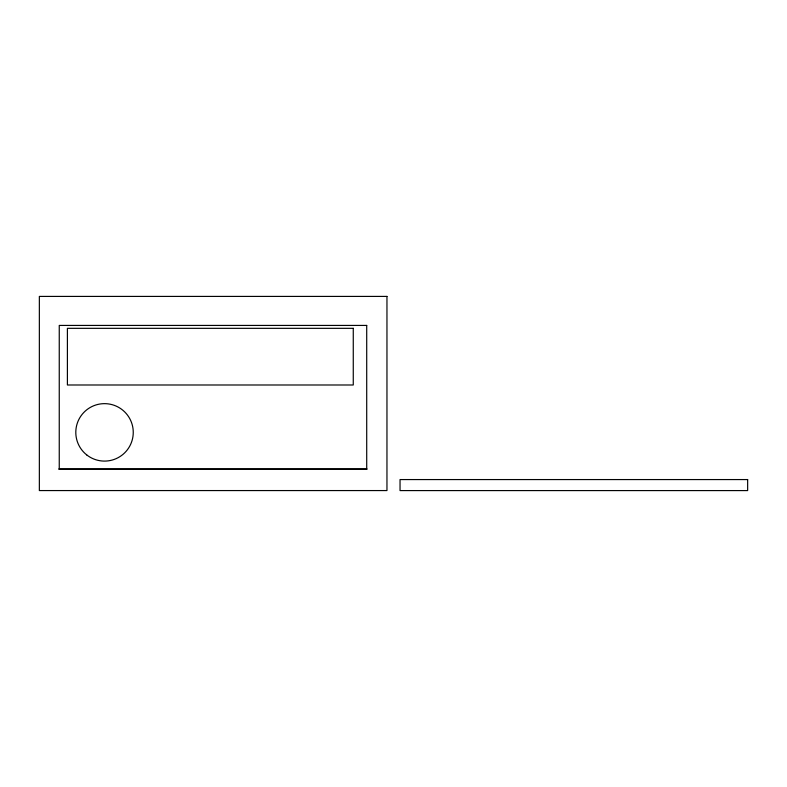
<?xml version="1.0" encoding="UTF-8"?>
<svg xmlns="http://www.w3.org/2000/svg" width="787" height="787" viewBox="0 0 787 787"><rect width="100%" height="100%" fill="white"/><g stroke="black" fill="none" stroke-linecap="round" stroke-linejoin="round"><path stroke-width="1.18" d="M58.71 469.072L367.086 469.072M386.958 296.414L39.35 296.414L39.35 490.567L386.958 490.567L386.958 296.414M366.712 325.425L59.251 325.425L59.251 469.16L366.712 469.16L366.712 325.425M353.265 328.327L67.397 328.327L67.397 384.991L353.265 384.991L353.265 328.327M747.65 479.568L400.042 479.568L400.042 490.586L747.65 490.586L747.65 479.568M86.727 454.916A28.726 28.726 0 0 0 132.954 436.51A28.726 28.726 0 0 0 93.909 405.679A28.726 28.726 0 0 0 86.727 454.916"/></g></svg>
